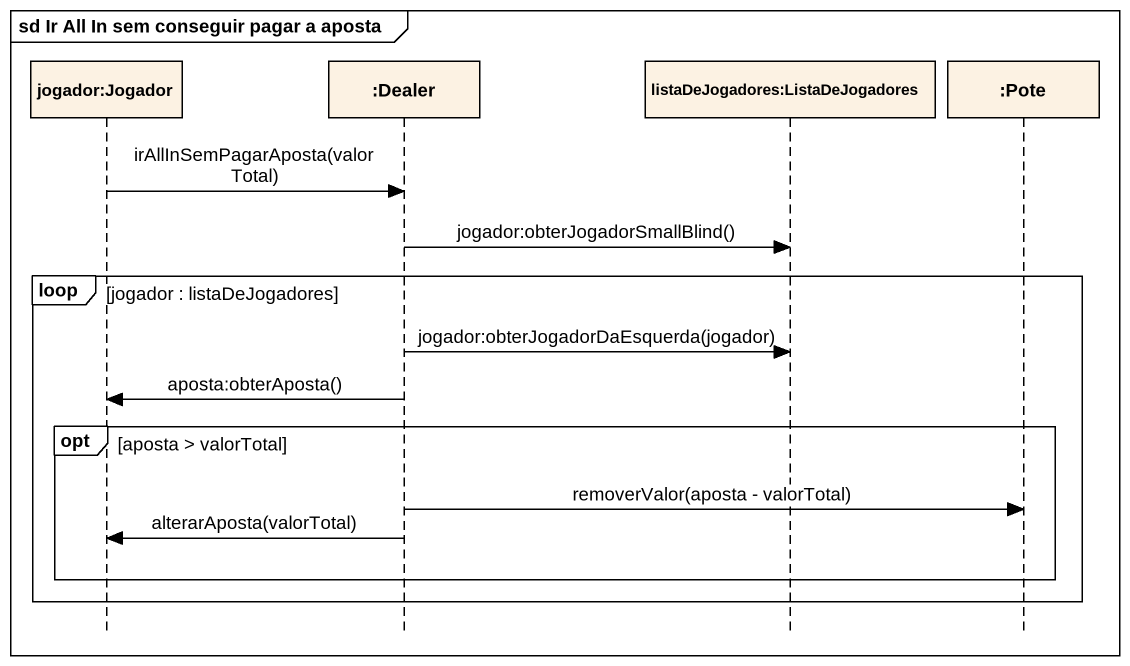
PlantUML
@startuml
mainframe sd Ir All In sem conseguir pagar a aposta
hide footbox
participant "jogador:Jogador" as jogador_Jogador
participant ":Dealer" as Dealer
participant "listaDeJogadores:ListaDeJogadores" as listaDeJogadores
participant ":Pote" as Pote

jogador_Jogador -> Dealer : irAllInSemPagarAposta(valorTotal)
Dealer -> listaDeJogadores : jogador:obterJogadorSmallBlind()
loop jogador : listaDeJogadores
  Dealer -> listaDeJogadores : jogador:obterJogadorDaEsquerda(jogador)
  Dealer -> jogador_Jogador : aposta:obterAposta()
  opt aposta > valorTotal
    Dealer -> Pote : removerValor(aposta - valorTotal)
    Dealer -> jogador_Jogador : alterarAposta(valorTotal)
  end
end
@enduml
